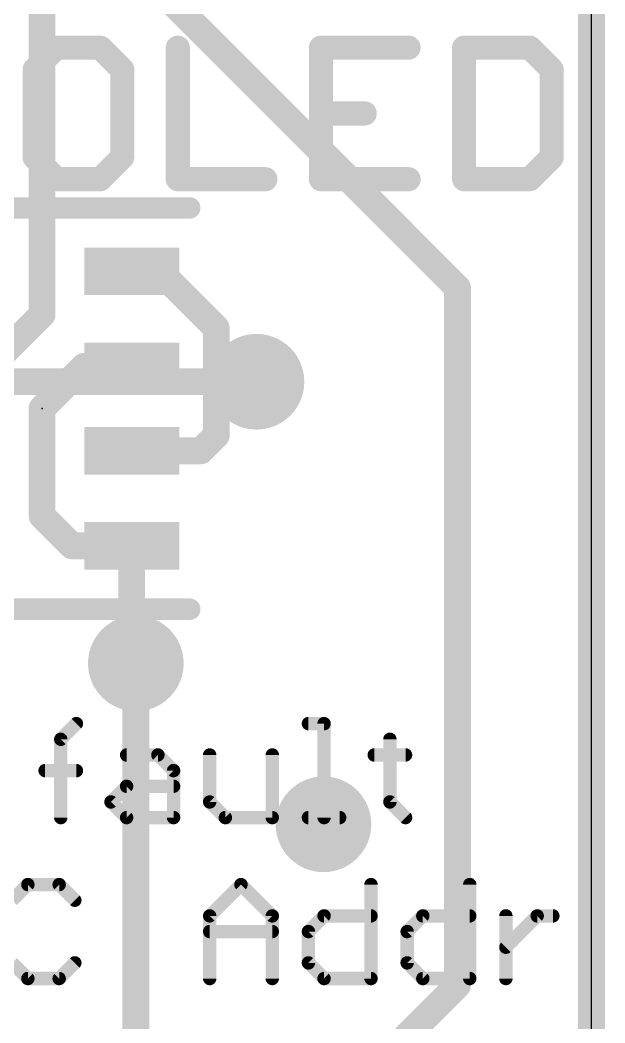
# Model space of a CAD drawing. Extents: x -0.1 to 30.6, y -5.2 to 35.7.
# Drawn here: x 25.06 to 30.61, y 20.98 to 30.48 of the extents above; entities that cross this region are included whole.
import ezdxf

# ---------------------------------------------------------------- set-up
doc = ezdxf.new("R2010")
doc.units = 0
for name, color, linetype in [('1', 12, 'CONTINUOUS'), ('16', 5, 'CONTINUOUS'), ('18', 110, 'CONTINUOUS'), ('20', 53, 'CONTINUOUS'), ('21', 40, 'CONTINUOUS'), ('23', 40, 'CONTINUOUS')]:
    doc.layers.add(name, color=color, linetype=linetype)

# ---------------------------------------------------------------- blocks, each defined once
blk = doc.blocks.new('RECT')
blk.add_solid([(-0.5, -0.5), (0.5, -0.5), (-0.5, 0.5), (0.5, 0.5)])
blk = doc.blocks.new('ROUNDV')
at = {"const_width": 0.5}
blk.add_lwpolyline([(0, -0.25, 1), (0, 0.25, 1), (0, -0.25)], format="xyb", dxfattribs=at)

msp = doc.modelspace()

# ---------------------------------------------------------------- linework, layer by layer
at = {"layer": '1', "const_width": 0.254}
for points in [[(30.48, 35.56), (30.48, -5.08)], [(25.273, 27.686), (25.273, 31.877)], [(26.386, 28.097), (26.123, 28.097)], [(26.924, 27.559), (26.386, 28.097)], [(24.784, 27.197), (25.273, 27.686)], [(26.924, 27.051), (26.924, 27.559)], [(25.673, 27.197), (25.273, 26.797)], [(26.123, 27.197), (25.673, 27.197)], [(26.924, 26.543), (26.924, 27.051)], [(27.305, 27.051), (26.924, 27.051)], [(25.273, 26.797), (25.273, 25.781)], [(26.778, 26.397), (26.924, 26.543)], [(26.123, 26.397), (26.778, 26.397)], [(25.273, 25.781), (25.557, 25.497)], [(25.557, 25.497), (26.123, 25.497)], [(26.123, 25.497), (26.123, 24.423)], [(26.123, 24.423), (26.162, 24.384)]]:
    msp.add_lwpolyline(points, dxfattribs=at)
at = {"layer": '1', "const_width": 0.127}
for points in [[(26.123, 28.1605, 1), (26.123, 28.0335)], [(26.4309, 28.1419, 1), (26.3411, 28.0521)], [(26.386, 28.0335, 1), (26.386, 28.1605)], [(25.2095, 27.686, 1), (25.3365, 27.686)], [(25.3179, 27.6411, 1), (25.2281, 27.7309)], [(26.9875, 27.559, 1), (26.8605, 27.559)], [(26.8791, 27.5141, 1), (26.9689, 27.6039)], [(25.673, 27.2605, 1), (25.673, 27.1335)], [(25.7179, 27.1521, 1), (25.6281, 27.2419)], [(26.123, 27.1335, 1), (26.123, 27.2605)], [(26.9875, 27.051, 1), (26.8605, 27.051)], [(26.924, 27.1145, 1), (26.924, 26.9875)], [(27.305, 26.9875, 1), (27.305, 27.1145)], [(26.8605, 27.051, 1), (26.9875, 27.051)], [(25.3365, 26.797, 1), (25.2095, 26.797)], [(25.2281, 26.8419, 1), (25.3179, 26.7521)], [(26.8605, 26.543, 1), (26.9875, 26.543)], [(26.9689, 26.4981, 1), (26.8791, 26.5879)], [(26.123, 26.4605, 1), (26.123, 26.3335)], [(26.7331, 26.4419, 1), (26.8229, 26.3521)], [(26.778, 26.3335, 1), (26.778, 26.4605)], [(25.3179, 25.8259, 1), (25.2281, 25.7361)], [(25.2095, 25.781, 1), (25.3365, 25.781)], [(25.557, 25.5605, 1), (25.557, 25.4335)], [(25.5121, 25.4521, 1), (25.6019, 25.5419)], [(26.1865, 25.497, 1), (26.0595, 25.497)], [(26.123, 25.4335, 1), (26.123, 25.5605)], [(26.1679, 24.4679, 1), (26.0781, 24.3781)], [(26.0595, 24.423, 1), (26.1865, 24.423)], [(26.1171, 24.3391, 1), (26.2069, 24.4289)]]:
    msp.add_lwpolyline(points, format="xyb", dxfattribs=at)
at = {"layer": '16', "const_width": 0.254}
for points in [[(30.48, 35.56), (30.48, -5.08)], [(24.384, 32.766), (29.21, 27.94)], [(29.21, 27.94), (29.21, 21.336)], [(24.003, 27.051), (27.305, 27.051)], [(26.162, 24.384), (26.162, 15.748)], [(29.21, 21.336), (27.559, 19.685)]]:
    msp.add_lwpolyline(points, dxfattribs=at)
at = {"layer": '16', "const_width": 0.127}
for points in [[(29.2735, 27.94, 1), (29.1465, 27.94)], [(29.1651, 27.8951, 1), (29.2549, 27.9849)], [(27.305, 26.9875, 1), (27.305, 27.1145)], [(26.2255, 24.384, 1), (26.0985, 24.384)], [(29.2549, 21.2911, 1), (29.1651, 21.3809)], [(29.1465, 21.336, 1), (29.2735, 21.336)]]:
    msp.add_lwpolyline(points, format="xyb", dxfattribs=at)
at = {"layer": '20'}
msp.add_line((30.48, -3.81), (30.48, 33.02), dxfattribs=at)
at = {"layer": '21'}
for points, const_width in [([(25.4105, 30.2144), (25.2029, 30.0068)], 0.2286), ([(25.8257, 30.2144), (25.4105, 30.2144)], 0.2286), ([(26.0333, 30.0068), (25.8257, 30.2144)], 0.2286), ([(26.5594, 30.2144), (26.5594, 28.9687)], 0.2286), ([(28.7463, 30.2144), (27.9159, 30.2144)], 0.2286), ([(27.9159, 30.2144), (27.9159, 28.9687)], 0.2286), ([(29.2724, 30.2144), (29.2724, 28.9687)], 0.2286), ([(29.8952, 30.2144), (29.2724, 30.2144)], 0.2286), ([(30.1029, 30.0068), (29.8952, 30.2144)], 0.2286), ([(25.2029, 30.0068), (25.2029, 29.1763)], 0.2286), ([(26.0333, 29.1763), (26.0333, 30.0068)], 0.2286), ([(30.1029, 29.1763), (30.1029, 30.0068)], 0.2286), ([(27.9159, 29.5915), (28.3311, 29.5915)], 0.2286), ([(25.2029, 29.1763), (25.4105, 28.9687)], 0.2286), ([(25.8257, 28.9687), (26.0333, 29.1763)], 0.2286), ([(29.8952, 28.9687), (30.1029, 29.1763)], 0.2286), ([(25.4105, 28.9687), (25.8257, 28.9687)], 0.2286), ([(26.5594, 28.9687), (27.3898, 28.9687)], 0.2286), ([(27.9159, 28.9687), (28.7463, 28.9687)], 0.2286), ([(29.2724, 28.9687), (29.8952, 28.9687)], 0.2286), ([(23.873, 28.697), (26.673, 28.697)], 0.2032), ([(26.673, 24.897), (23.873, 24.897)], 0.2032), ([(25.4508, 23.665), (25.5991, 23.8133)], 0.127), ([(27.7973, 23.8133), (27.9455, 23.8133)], 0.127), ([(27.9455, 23.8133), (27.9455, 22.9235)], 0.127), ([(25.4508, 22.9235), (25.4508, 23.665)], 0.127), ([(28.5692, 23.665), (28.5692, 23.0718)], 0.127), ([(26.0745, 23.5167), (26.3711, 23.5167)], 0.127), ([(26.3711, 23.5167), (26.5194, 23.3684)], 0.127), ([(26.8617, 23.5167), (26.8617, 23.0718)], 0.127), ([(27.4549, 22.9235), (27.4549, 23.5167)], 0.127), ([(28.4209, 23.5167), (28.7175, 23.5167)], 0.127), ([(25.3025, 23.3684), (25.5991, 23.3684)], 0.127), ([(26.5194, 23.3684), (26.5194, 22.9235)], 0.127), ([(25.9262, 23.0718), (26.0745, 23.2201)], 0.127), ([(26.0745, 23.2201), (26.5194, 23.2201)], 0.127), ([(26.0745, 22.9235), (25.9262, 23.0718)], 0.127), ([(26.8617, 23.0718), (27.01, 22.9235)], 0.127), ([(28.5692, 23.0718), (28.7175, 22.9235)], 0.127), ([(26.5194, 22.9235), (26.0745, 22.9235)], 0.127), ([(27.01, 22.9235), (27.4549, 22.9235)], 0.127), ([(27.7973, 22.9235), (28.0938, 22.9235)], 0.127), ([(25.139, 22.2893), (24.9907, 22.141)], 0.127), ([(25.4356, 22.2893), (25.139, 22.2893)], 0.127), ([(25.5839, 22.141), (25.4356, 22.2893)], 0.127), ([(26.8617, 21.9927), (27.1583, 22.2893)], 0.127), ([(27.1583, 22.2893), (27.4549, 21.9927)], 0.127), ([(28.3904, 22.2893), (28.3904, 21.3995)], 0.127), ([(29.3259, 22.2893), (29.3259, 21.3995)], 0.127), ([(26.8617, 21.3995), (26.8617, 21.9927)], 0.127), ([(27.4549, 21.9927), (27.4549, 21.3995)], 0.127), ([(27.7973, 21.8444), (27.9455, 21.9927)], 0.127), ([(27.9455, 21.9927), (28.3904, 21.9927)], 0.127), ([(28.7328, 21.8444), (28.8811, 21.9927)], 0.127), ([(28.8811, 21.9927), (29.3259, 21.9927)], 0.127), ([(29.6683, 21.3995), (29.6683, 21.9927)], 0.127), ([(29.6683, 21.6961), (29.9649, 21.9927)], 0.127), ([(29.9649, 21.9927), (30.1132, 21.9927)], 0.127), ([(26.8617, 21.8444), (27.4549, 21.8444)], 0.127), ([(27.7973, 21.5478), (27.7973, 21.8444)], 0.127), ([(28.7328, 21.5478), (28.7328, 21.8444)], 0.127), ([(24.9907, 21.5478), (25.139, 21.3995)], 0.127), ([(25.4356, 21.3995), (25.5839, 21.5478)], 0.127), ([(27.9455, 21.3995), (27.7973, 21.5478)], 0.127), ([(28.8811, 21.3995), (28.7328, 21.5478)], 0.127), ([(25.139, 21.3995), (25.4356, 21.3995)], 0.127), ([(28.3904, 21.3995), (27.9455, 21.3995)], 0.127), ([(29.3259, 21.3995), (28.8811, 21.3995)], 0.127)]:
    msp.add_lwpolyline(points, dxfattribs=dict(at, const_width=const_width))
for points, const_width in [([(25.4105, 30.2715, 1), (25.4105, 30.1572)], 0.1143), ([(25.4509, 30.174, 1), (25.3701, 30.2548)], 0.1143), ([(25.8661, 30.2548, 1), (25.7853, 30.174)], 0.1143), ([(25.8257, 30.1572, 1), (25.8257, 30.2715)], 0.1143), ([(26.6166, 30.2144, 1), (26.5023, 30.2144)], 0.1143), ([(27.9731, 30.2144, 1), (27.8588, 30.2144)], 0.1143), ([(27.9159, 30.2715, 1), (27.9159, 30.1572)], 0.1143), ([(28.7463, 30.1572, 1), (28.7463, 30.2715)], 0.1143), ([(29.3296, 30.2144, 1), (29.2153, 30.2144)], 0.1143), ([(29.2724, 30.2715, 1), (29.2724, 30.1572)], 0.1143), ([(29.9357, 30.2548, 1), (29.8548, 30.174)], 0.1143), ([(29.8952, 30.1572, 1), (29.8952, 30.2715)], 0.1143), ([(25.2601, 30.0068, 1), (25.1458, 30.0068)], 0.1143), ([(26.0905, 30.0068, 1), (25.9762, 30.0068)], 0.1143), ([(30.16, 30.0068, 1), (30.0457, 30.0068)], 0.1143), ([(25.1625, 30.0472, 1), (25.2433, 29.9663)], 0.1143), ([(25.9929, 29.9663, 1), (26.0738, 30.0472)], 0.1143), ([(30.0624, 29.9663, 1), (30.1433, 30.0472)], 0.1143), ([(27.9159, 29.6487, 1), (27.9159, 29.5344)], 0.1143), ([(28.3311, 29.5344, 1), (28.3311, 29.6487)], 0.1143), ([(25.2433, 29.2167, 1), (25.1625, 29.1359)], 0.1143), ([(26.0738, 29.1359, 1), (25.9929, 29.2167)], 0.1143), ([(30.1433, 29.1359, 1), (30.0624, 29.2167)], 0.1143), ([(25.1458, 29.1763, 1), (25.2601, 29.1763)], 0.1143), ([(25.9762, 29.1763, 1), (26.0905, 29.1763)], 0.1143), ([(30.0457, 29.1763, 1), (30.16, 29.1763)], 0.1143), ([(25.4105, 29.0259, 1), (25.4105, 28.9116)], 0.1143), ([(25.3701, 28.9283, 1), (25.4509, 29.0091)], 0.1143), ([(25.7853, 29.0091, 1), (25.8661, 28.9283)], 0.1143), ([(25.8257, 28.9116, 1), (25.8257, 29.0259)], 0.1143), ([(26.5594, 29.0259, 1), (26.5594, 28.9116)], 0.1143), ([(27.3898, 28.9116, 1), (27.3898, 29.0259)], 0.1143), ([(27.9159, 29.0259, 1), (27.9159, 28.9116)], 0.1143), ([(28.7463, 28.9116, 1), (28.7463, 29.0259)], 0.1143), ([(29.2724, 29.0259, 1), (29.2724, 28.9116)], 0.1143), ([(29.8548, 29.0091, 1), (29.9357, 28.9283)], 0.1143), ([(29.8952, 28.9116, 1), (29.8952, 29.0259)], 0.1143), ([(26.5023, 28.9687, 1), (26.6166, 28.9687)], 0.1143), ([(27.8588, 28.9687, 1), (27.9731, 28.9687)], 0.1143), ([(29.2153, 28.9687, 1), (29.3296, 28.9687)], 0.1143), ([(26.673, 28.6462, 1), (26.673, 28.7478)], 0.1016), ([(26.673, 24.8462, 1), (26.673, 24.9478)], 0.1016), ([(25.6216, 23.7908, 1), (25.5767, 23.8357)], 0.0635), ([(27.7973, 23.845, 1), (27.7973, 23.7815)], 0.0635), ([(27.9773, 23.8133, 1), (27.9138, 23.8133)], 0.0635), ([(27.9455, 23.7815, 1), (27.9455, 23.845)], 0.0635), ([(25.4826, 23.665, 1), (25.4191, 23.665)], 0.0635), ([(25.4284, 23.6874, 1), (25.4733, 23.6425)], 0.0635), ([(28.601, 23.665, 1), (28.5375, 23.665)], 0.0635), ([(26.0745, 23.5484, 1), (26.0745, 23.4849)], 0.0635), ([(26.3935, 23.5391, 1), (26.3486, 23.4942)], 0.0635), ([(26.3711, 23.4849, 1), (26.3711, 23.5484)], 0.0635), ([(26.8935, 23.5167, 1), (26.83, 23.5167)], 0.0635), ([(27.4867, 23.5167, 1), (27.4232, 23.5167)], 0.0635), ([(28.4209, 23.5484, 1), (28.4209, 23.4849)], 0.0635), ([(28.7175, 23.4849, 1), (28.7175, 23.5484)], 0.0635), ([(25.3025, 23.4001, 1), (25.3025, 23.3366)], 0.0635), ([(25.5991, 23.3366, 1), (25.5991, 23.4001)], 0.0635), ([(26.5511, 23.3684, 1), (26.4876, 23.3684)], 0.0635), ([(26.4969, 23.3459, 1), (26.5418, 23.3908)], 0.0635), ([(26.0745, 23.2518, 1), (26.0745, 23.1883)], 0.0635), ([(26.097, 23.1976, 1), (26.0521, 23.2425)], 0.0635), ([(26.5194, 23.1883, 1), (26.5194, 23.2518)], 0.0635), ([(25.9487, 23.0942, 1), (25.9038, 23.0493)], 0.0635), ([(25.9038, 23.0942, 1), (25.9487, 23.0493)], 0.0635), ([(26.83, 23.0718, 1), (26.8935, 23.0718)], 0.0635), ([(26.8842, 23.0942, 1), (26.8393, 23.0493)], 0.0635), ([(28.5917, 23.0942, 1), (28.5468, 23.0493)], 0.0635), ([(28.5375, 23.0718, 1), (28.601, 23.0718)], 0.0635), ([(26.0745, 22.9552, 1), (26.0745, 22.8918)], 0.0635), ([(26.5194, 22.8918, 1), (26.5194, 22.9552)], 0.0635), ([(27.01, 22.9552, 1), (27.01, 22.8918)], 0.0635), ([(27.4549, 22.8918, 1), (27.4549, 22.9552)], 0.0635), ([(27.7973, 22.9552, 1), (27.7973, 22.8918)], 0.0635), ([(28.0938, 22.8918, 1), (28.0938, 22.9552)], 0.0635), ([(25.4191, 22.9235, 1), (25.4826, 22.9235)], 0.0635), ([(26.0521, 22.901, 1), (26.097, 22.946)], 0.0635), ([(26.4876, 22.9235, 1), (26.5511, 22.9235)], 0.0635), ([(26.9876, 22.901, 1), (27.0325, 22.946)], 0.0635), ([(27.4232, 22.9235, 1), (27.4867, 22.9235)], 0.0635), ([(27.9138, 22.9235, 1), (27.9773, 22.9235)], 0.0635), ([(28.6951, 22.901, 1), (28.74, 22.946)], 0.0635), ([(25.139, 22.321, 1), (25.139, 22.2575)], 0.0635), ([(25.1614, 22.2668, 1), (25.1165, 22.3117)], 0.0635), ([(25.458, 22.3117, 1), (25.4131, 22.2668)], 0.0635), ([(25.4356, 22.2575, 1), (25.4356, 22.321)], 0.0635), ([(27.1808, 22.3117, 1), (27.1359, 22.2668)], 0.0635), ([(27.1808, 22.2668, 1), (27.1359, 22.3117)], 0.0635), ([(28.4222, 22.2893, 1), (28.3587, 22.2893)], 0.0635), ([(29.3577, 22.2893, 1), (29.2942, 22.2893)], 0.0635), ([(25.5614, 22.1185, 1), (25.6063, 22.1634)], 0.0635), ([(26.8935, 21.9927, 1), (26.83, 21.9927)], 0.0635), ([(26.8393, 22.0151, 1), (26.8842, 21.9702)], 0.0635), ([(27.4867, 21.9927, 1), (27.4232, 21.9927)], 0.0635), ([(27.4325, 21.9702, 1), (27.4774, 22.0151)], 0.0635), ([(27.9455, 22.0244, 1), (27.9455, 21.9609)], 0.0635), ([(27.968, 21.9702, 1), (27.9231, 22.0151)], 0.0635), ([(28.3904, 21.9609, 1), (28.3904, 22.0244)], 0.0635), ([(28.8811, 22.0244, 1), (28.8811, 21.9609)], 0.0635), ([(28.9035, 21.9702, 1), (28.8586, 22.0151)], 0.0635), ([(29.3259, 21.9609, 1), (29.3259, 22.0244)], 0.0635), ([(29.7, 21.9927, 1), (29.6365, 21.9927)], 0.0635), ([(29.9649, 22.0244, 1), (29.9649, 21.9609)], 0.0635), ([(29.9873, 21.9702, 1), (29.9424, 22.0151)], 0.0635), ([(30.1132, 21.9609, 1), (30.1132, 22.0244)], 0.0635), ([(26.8617, 21.8761, 1), (26.8617, 21.8126)], 0.0635), ([(27.4549, 21.8126, 1), (27.4549, 21.8761)], 0.0635), ([(27.829, 21.8444, 1), (27.7655, 21.8444)], 0.0635), ([(27.7748, 21.8668, 1), (27.8197, 21.8219)], 0.0635), ([(28.7645, 21.8444, 1), (28.701, 21.8444)], 0.0635), ([(28.7103, 21.8668, 1), (28.7552, 21.8219)], 0.0635), ([(29.6458, 21.7185, 1), (29.6907, 21.6736)], 0.0635), ([(25.6063, 21.5253, 1), (25.5614, 21.5702)], 0.0635), ([(27.7655, 21.5478, 1), (27.829, 21.5478)], 0.0635), ([(27.8197, 21.5702, 1), (27.7748, 21.5253)], 0.0635), ([(28.7552, 21.5702, 1), (28.7103, 21.5253)], 0.0635), ([(28.701, 21.5478, 1), (28.7645, 21.5478)], 0.0635), ([(25.139, 21.4312, 1), (25.139, 21.3678)], 0.0635), ([(25.4356, 21.3678, 1), (25.4356, 21.4312)], 0.0635), ([(27.9455, 21.4312, 1), (27.9455, 21.3678)], 0.0635), ([(28.3904, 21.3678, 1), (28.3904, 21.4312)], 0.0635), ([(28.8811, 21.4312, 1), (28.8811, 21.3678)], 0.0635), ([(29.3259, 21.3678, 1), (29.3259, 21.4312)], 0.0635), ([(25.1165, 21.377, 1), (25.1614, 21.422)], 0.0635), ([(25.4131, 21.422, 1), (25.458, 21.377)], 0.0635), ([(26.83, 21.3995, 1), (26.8935, 21.3995)], 0.0635), ([(27.4232, 21.3995, 1), (27.4867, 21.3995)], 0.0635), ([(27.9231, 21.377, 1), (27.968, 21.422)], 0.0635), ([(28.3587, 21.3995, 1), (28.4222, 21.3995)], 0.0635), ([(28.8586, 21.377, 1), (28.9035, 21.422)], 0.0635), ([(29.2942, 21.3995, 1), (29.3577, 21.3995)], 0.0635), ([(29.6365, 21.3995, 1), (29.7, 21.3995)], 0.0635)]:
    msp.add_lwpolyline(points, format="xyb", dxfattribs=dict(at, const_width=const_width))
at = {"layer": '23'}
msp.add_point((25.273, 26.797), dxfattribs=at)

# ---------------------------------------------------------------- block references
at = {"layer": '1', "xscale": 0.45, "yscale": 0.9, "rotation": 90}
for p in [(26.123, 28.097), (26.123, 27.197), (26.123, 26.397), (26.123, 25.497)]:
    msp.add_blockref('RECT', p, dxfattribs=at)
at = {"layer": '18', "xscale": 0.9064, "yscale": 0.9064}
for p in [(27.305, 27.051), (27.305, 27.051), (26.162, 24.384), (26.162, 24.384), (27.94, 22.86), (27.94, 22.86)]:
    msp.add_blockref('ROUNDV', p, dxfattribs=at)

doc.saveas('drawing.dxf')
